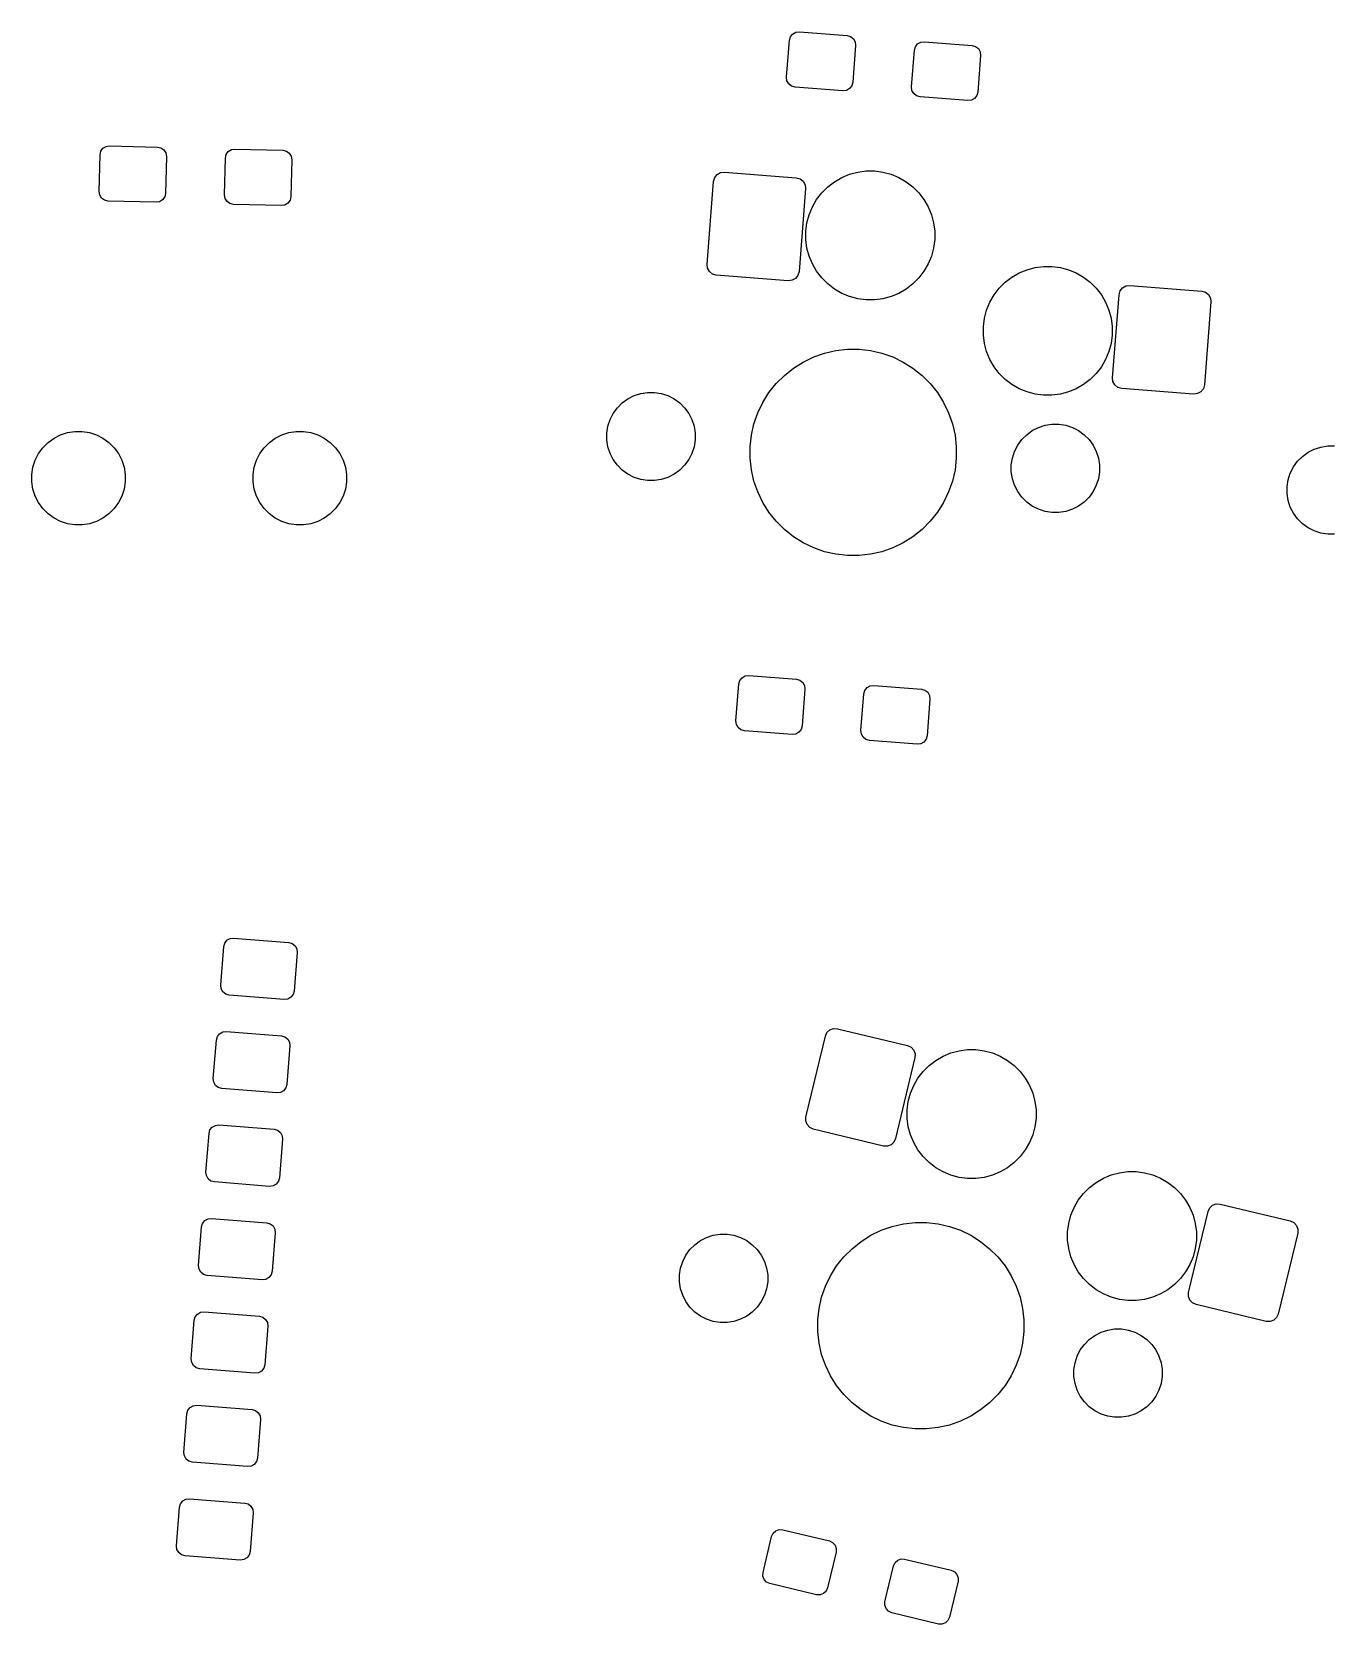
# Model space of a CAD drawing. Extents: x -173 to 103, y -39 to 59.
# Drawn here: x -110.72 to -75.48, y -30.31 to 12.85 of the extents above; entities that cross this region are included whole.
import ezdxf

# ---------------------------------------------------------------- set-up
doc = ezdxf.new("R2010")
doc.units = 0
doc.layers.add('BLACK', color=7, linetype='CONTINUOUS')

msp = doc.modelspace()

# ---------------------------------------------------------------- linework, layer by layer
at = {"layer": 'BLACK', "linetype": 'CONTINUOUS'}
for p, q in [((-90.250358, 11.62466), (-90.171899, 12.621577)), ((-90.171899, 12.621577), (-90.145421, 12.71546)), ((-90.145421, 12.71546), (-90.085032, 12.792064)), ((-90.085032, 12.792064), (-89.999924, 12.839726)), ((-89.999924, 12.839726), (-89.903055, 12.851191)), ((-89.903055, 12.851191), (-88.607062, 12.749195)), ((-88.607062, 12.749195), (-88.513179, 12.722717)), ((-88.513179, 12.722717), (-88.436575, 12.662328)), ((-88.436575, 12.662328), (-88.388913, 12.57722)), ((-88.388913, 12.57722), (-88.377448, 12.48035)), ((-86.755903, 12.4487), (-86.695514, 12.525304)), ((-86.695514, 12.525304), (-86.610406, 12.572966)), ((-86.610406, 12.572966), (-86.513537, 12.584431)), ((-86.513537, 12.584431), (-85.217544, 12.482435)), ((-88.377448, 12.48035), (-88.455907, 11.483433)), ((-86.86084, 11.3579), (-86.782381, 12.354817)), ((-86.782381, 12.354817), (-86.755903, 12.4487)), ((-85.217544, 12.482435), (-85.123661, 12.455957)), ((-85.123661, 12.455957), (-85.047057, 12.395568)), ((-84.98793, 12.21359), (-85.066389, 11.216673)), ((-85.047057, 12.395568), (-84.999395, 12.31046)), ((-84.999395, 12.31046), (-84.98793, 12.21359)), ((-90.238893, 11.52779), (-90.250358, 11.62466)), ((-90.191231, 11.442682), (-90.238893, 11.52779)), ((-90.114627, 11.382293), (-90.191231, 11.442682)), ((-90.020744, 11.355815), (-90.114627, 11.382293)), ((-88.724751, 11.253819), (-90.020744, 11.355815)), ((-88.627882, 11.265284), (-88.724751, 11.253819)), ((-88.542774, 11.312946), (-88.627882, 11.265284)), ((-88.482385, 11.38955), (-88.542774, 11.312946)), ((-88.455907, 11.483433), (-88.482385, 11.38955)), ((-86.849375, 11.26103), (-86.86084, 11.3579)), ((-86.801713, 11.175922), (-86.849375, 11.26103)), ((-86.725109, 11.115533), (-86.801713, 11.175922)), ((-86.631226, 11.089055), (-86.725109, 11.115533)), ((-85.335233, 10.987059), (-86.631226, 11.089055)), ((-85.238364, 10.998524), (-85.335233, 10.987059)), ((-85.153256, 11.046186), (-85.238364, 10.998524)), ((-85.092867, 11.12279), (-85.153256, 11.046186)), ((-85.066389, 11.216673), (-85.092867, 11.12279)), ((-108.890255, 8.520949), (-108.864078, 9.520606)), ((-108.864078, 9.520606), (-108.84255, 9.615746)), ((-108.84255, 9.615746), (-108.786253, 9.695406)), ((-108.786253, 9.695406), (-108.703756, 9.747457)), ((-108.703756, 9.747457), (-108.60762, 9.763976)), ((-108.60762, 9.763976), (-107.308065, 9.729946)), ((-107.308065, 9.729946), (-107.212925, 9.708418)), ((-107.212925, 9.708418), (-107.133265, 9.652121)), ((-107.133265, 9.652121), (-107.081214, 9.569624)), ((-107.081214, 9.569624), (-107.064695, 9.473487)), ((-105.465244, 9.431604), (-105.443716, 9.526744)), ((-105.443716, 9.526744), (-105.387419, 9.606404)), ((-105.387419, 9.606404), (-105.304922, 9.658455)), ((-105.304922, 9.658455), (-105.208786, 9.674974)), ((-105.208786, 9.674974), (-103.909231, 9.640944)), ((-103.909231, 9.640944), (-103.814091, 9.619416)), ((-103.814091, 9.619416), (-103.734431, 9.563119)), ((-103.734431, 9.563119), (-103.68238, 9.480622)), ((-107.064695, 9.473487), (-107.090872, 8.47383)), ((-105.491421, 8.431947), (-105.465244, 9.431604)), ((-103.665861, 9.384485), (-103.692038, 8.384828)), ((-103.68238, 9.480622), (-103.665861, 9.384485)), ((-88.32147, 9.049679), (-88.094517, 9.079558)), ((-88.094517, 9.079558), (-87.865607, 9.079558)), ((-87.865607, 9.079558), (-87.638654, 9.049679)), ((-92.405174, 6.54982), (-92.22813, 8.799385)), ((-92.22813, 8.799385), (-92.19935, 8.901431)), ((-92.19935, 8.901431), (-92.133709, 8.984696)), ((-92.133709, 8.984696), (-92.041201, 9.036503)), ((-92.041201, 9.036503), (-91.935908, 9.048965)), ((-91.935908, 9.048965), (-89.985418, 8.895459)), ((-89.985418, 8.895459), (-89.883371, 8.866679)), ((-89.883371, 8.866679), (-89.800107, 8.801037)), ((-89.800107, 8.801037), (-89.748299, 8.708529)), ((-89.748299, 8.708529), (-89.735838, 8.603236)), ((-89.295782, 8.48716), (-89.133917, 8.649025)), ((-89.133917, 8.649025), (-88.95231, 8.788377)), ((-88.95231, 8.788377), (-88.754067, 8.902832)), ((-88.754067, 8.902832), (-88.542581, 8.990433)), ((-88.542581, 8.990433), (-88.32147, 9.049679)), ((-87.638654, 9.049679), (-87.417543, 8.990433)), ((-87.417543, 8.990433), (-87.206057, 8.902832)), ((-87.206057, 8.902832), (-87.007814, 8.788377)), ((-87.007814, 8.788377), (-86.826207, 8.649025)), ((-86.826207, 8.649025), (-86.664342, 8.48716)), ((-108.873736, 8.424812), (-108.890255, 8.520949)), ((-108.821685, 8.342315), (-108.873736, 8.424812)), ((-108.742025, 8.286018), (-108.821685, 8.342315)), ((-108.646885, 8.26449), (-108.742025, 8.286018)), ((-107.34733, 8.23046), (-108.646885, 8.26449)), ((-107.251194, 8.246979), (-107.34733, 8.23046)), ((-107.168697, 8.29903), (-107.251194, 8.246979)), ((-107.1124, 8.37869), (-107.168697, 8.29903)), ((-107.090872, 8.47383), (-107.1124, 8.37869)), ((-105.474902, 8.33581), (-105.491421, 8.431947)), ((-105.422851, 8.253313), (-105.474902, 8.33581)), ((-105.343191, 8.197016), (-105.422851, 8.253313)), ((-103.769863, 8.210028), (-103.85236, 8.157977)), ((-103.713566, 8.289688), (-103.769863, 8.210028)), ((-103.692038, 8.384828), (-103.713566, 8.289688)), ((-89.735838, 8.603236), (-89.912882, 6.353671)), ((-89.549589, 8.10731), (-89.435134, 8.305553)), ((-89.435134, 8.305553), (-89.295782, 8.48716)), ((-86.664342, 8.48716), (-86.52499, 8.305553)), ((-86.52499, 8.305553), (-86.410535, 8.10731)), ((-105.248051, 8.175488), (-105.343191, 8.197016)), ((-103.948496, 8.141458), (-105.248051, 8.175488)), ((-103.85236, 8.157977), (-103.948496, 8.141458)), ((-89.696436, 7.674713), (-89.63719, 7.895824)), ((-89.63719, 7.895824), (-89.549589, 8.10731)), ((-86.410535, 8.10731), (-86.322934, 7.895824)), ((-86.322934, 7.895824), (-86.263688, 7.674713)), ((-89.726315, 7.44776), (-89.696436, 7.674713)), ((-89.726315, 7.21885), (-89.726315, 7.44776)), ((-86.263688, 7.674713), (-86.233809, 7.44776)), ((-86.233809, 7.44776), (-86.233809, 7.21885)), ((-89.696436, 6.991897), (-89.726315, 7.21885)), ((-89.63719, 6.770786), (-89.696436, 6.991897)), ((-86.263688, 6.991897), (-86.322934, 6.770786)), ((-86.233809, 7.21885), (-86.263688, 6.991897)), ((-92.392713, 6.444527), (-92.405174, 6.54982)), ((-89.549589, 6.5593), (-89.63719, 6.770786)), ((-89.435134, 6.361057), (-89.549589, 6.5593)), ((-86.410535, 6.5593), (-86.52499, 6.361057)), ((-86.322934, 6.770786), (-86.410535, 6.5593)), ((-83.509494, 6.464166), (-83.282541, 6.494045)), ((-83.282541, 6.494045), (-83.053631, 6.494045)), ((-83.053631, 6.494045), (-82.826678, 6.464166)), ((-92.340905, 6.352019), (-92.392713, 6.444527)), ((-92.257641, 6.286377), (-92.340905, 6.352019)), ((-92.155594, 6.257597), (-92.257641, 6.286377)), ((-90.205104, 6.104091), (-92.155594, 6.257597)), ((-90.099811, 6.116553), (-90.205104, 6.104091)), ((-90.007303, 6.16836), (-90.099811, 6.116553)), ((-89.941662, 6.251625), (-90.007303, 6.16836)), ((-89.912882, 6.353671), (-89.941662, 6.251625)), ((-89.295782, 6.17945), (-89.435134, 6.361057)), ((-89.133917, 6.017585), (-89.295782, 6.17945)), ((-86.664342, 6.17945), (-86.826207, 6.017585)), ((-86.52499, 6.361057), (-86.664342, 6.17945)), ((-84.483806, 5.901647), (-84.321941, 6.063512)), ((-84.321941, 6.063512), (-84.140334, 6.202864)), ((-84.140334, 6.202864), (-83.942091, 6.317319)), ((-83.942091, 6.317319), (-83.730605, 6.40492)), ((-83.730605, 6.40492), (-83.509494, 6.464166)), ((-82.826678, 6.464166), (-82.605567, 6.40492)), ((-82.605567, 6.40492), (-82.394081, 6.317319)), ((-82.394081, 6.317319), (-82.195838, 6.202864)), ((-82.195838, 6.202864), (-82.014231, 6.063512)), ((-82.014231, 6.063512), (-81.852366, 5.901647)), ((-88.95231, 5.878233), (-89.133917, 6.017585)), ((-88.754067, 5.763778), (-88.95231, 5.878233)), ((-88.542581, 5.676177), (-88.754067, 5.763778)), ((-88.32147, 5.616931), (-88.542581, 5.676177)), ((-88.094517, 5.587052), (-88.32147, 5.616931)), ((-87.638654, 5.616931), (-87.865607, 5.587052)), ((-87.417543, 5.676177), (-87.638654, 5.616931)), ((-87.206057, 5.763778), (-87.417543, 5.676177)), ((-87.007814, 5.878233), (-87.206057, 5.763778)), ((-86.826207, 6.017585), (-87.007814, 5.878233)), ((-84.737613, 5.521797), (-84.623158, 5.72004)), ((-84.623158, 5.72004), (-84.483806, 5.901647)), ((-81.852366, 5.901647), (-81.713014, 5.72004)), ((-81.713014, 5.72004), (-81.598559, 5.521797)), ((-81.41231, 3.47786), (-81.235266, 5.727425)), ((-81.235266, 5.727425), (-81.206486, 5.829471)), ((-81.206486, 5.829471), (-81.140845, 5.912736)), ((-81.140845, 5.912736), (-81.048337, 5.964543)), ((-81.048337, 5.964543), (-80.943044, 5.977005)), ((-80.943044, 5.977005), (-78.992554, 5.823499)), ((-78.992554, 5.823499), (-78.890507, 5.794719)), ((-78.890507, 5.794719), (-78.807243, 5.729077)), ((-78.807243, 5.729077), (-78.755435, 5.636569)), ((-78.755435, 5.636569), (-78.742974, 5.531276)), ((-87.865607, 5.587052), (-88.094517, 5.587052)), ((-84.88446, 5.0892), (-84.825214, 5.310311)), ((-84.825214, 5.310311), (-84.737613, 5.521797)), ((-81.598559, 5.521797), (-81.510958, 5.310311)), ((-81.510958, 5.310311), (-81.451712, 5.0892)), ((-78.742974, 5.531276), (-78.920018, 3.281711)), ((-84.914339, 4.862247), (-84.88446, 5.0892)), ((-84.914339, 4.633337), (-84.914339, 4.862247)), ((-81.451712, 5.0892), (-81.421833, 4.862247)), ((-81.421833, 4.862247), (-81.421833, 4.633337)), ((-84.88446, 4.406384), (-84.914339, 4.633337)), ((-84.825214, 4.185273), (-84.88446, 4.406384)), ((-81.451712, 4.406384), (-81.510958, 4.185273)), ((-81.421833, 4.633337), (-81.451712, 4.406384)), ((-90.063251, 3.735063), (-89.797384, 3.902119)), ((-89.797384, 3.902119), (-89.514485, 4.038356)), ((-89.514485, 4.038356), (-89.21811, 4.142062)), ((-89.21811, 4.142062), (-88.911988, 4.211932)), ((-88.911988, 4.211932), (-88.599968, 4.247088)), ((-88.599968, 4.247088), (-88.285974, 4.247088)), ((-88.285974, 4.247088), (-87.973954, 4.211932)), ((-87.973954, 4.211932), (-87.667832, 4.142062)), ((-87.667832, 4.142062), (-87.371457, 4.038356)), ((-87.371457, 4.038356), (-87.088558, 3.902119)), ((-87.088558, 3.902119), (-86.822691, 3.735063)), ((-84.737613, 3.973787), (-84.825214, 4.185273)), ((-84.623158, 3.775544), (-84.737613, 3.973787)), ((-81.598559, 3.973787), (-81.713014, 3.775544)), ((-81.510958, 4.185273), (-81.598559, 3.973787)), ((-90.530769, 3.317263), (-90.308741, 3.539291)), ((-90.308741, 3.539291), (-90.063251, 3.735063)), ((-86.822691, 3.735063), (-86.577201, 3.539291)), ((-86.577201, 3.539291), (-86.355173, 3.317263)), ((-84.483806, 3.593937), (-84.623158, 3.775544)), ((-84.321941, 3.432072), (-84.483806, 3.593937)), ((-81.852366, 3.593937), (-82.014231, 3.432072)), ((-81.713014, 3.775544), (-81.852366, 3.593937)), ((-81.399849, 3.372567), (-81.41231, 3.47786)), ((-94.385236, 2.991673), (-94.20615, 3.049862)), ((-94.20615, 3.049862), (-94.020167, 3.079319)), ((-94.020167, 3.079319), (-93.831865, 3.079319)), ((-93.831865, 3.079319), (-93.645882, 3.049862)), ((-93.645882, 3.049862), (-93.466796, 2.991673)), ((-90.893597, 2.805906), (-90.726541, 3.071773)), ((-90.726541, 3.071773), (-90.530769, 3.317263)), ((-86.355173, 3.317263), (-86.159401, 3.071773)), ((-86.159401, 3.071773), (-85.992345, 2.805906)), ((-84.140334, 3.29272), (-84.321941, 3.432072)), ((-83.942091, 3.178265), (-84.140334, 3.29272)), ((-83.730605, 3.090664), (-83.942091, 3.178265)), ((-83.509494, 3.031418), (-83.730605, 3.090664)), ((-83.282541, 3.001539), (-83.509494, 3.031418)), ((-82.826678, 3.031418), (-83.053631, 3.001539)), ((-82.605567, 3.090664), (-82.826678, 3.031418)), ((-82.394081, 3.178265), (-82.605567, 3.090664)), ((-82.195838, 3.29272), (-82.394081, 3.178265)), ((-82.014231, 3.432072), (-82.195838, 3.29272)), ((-81.348041, 3.280059), (-81.399849, 3.372567)), ((-81.264777, 3.214417), (-81.348041, 3.280059)), ((-81.16273, 3.185637), (-81.264777, 3.214417)), ((-79.21224, 3.032131), (-81.16273, 3.185637)), ((-79.106947, 3.044593), (-79.21224, 3.032131)), ((-79.014439, 3.0964), (-79.106947, 3.044593)), ((-78.948798, 3.179665), (-79.014439, 3.0964)), ((-78.920018, 3.281711), (-78.948798, 3.179665)), ((-94.949184, 2.510016), (-94.838503, 2.662356)), ((-94.838503, 2.662356), (-94.705354, 2.795505)), ((-94.705354, 2.795505), (-94.553014, 2.906186)), ((-94.553014, 2.906186), (-94.385236, 2.991673)), ((-93.466796, 2.991673), (-93.299018, 2.906186)), ((-93.299018, 2.906186), (-93.146678, 2.795505)), ((-93.146678, 2.795505), (-93.013529, 2.662356)), ((-93.013529, 2.662356), (-92.902848, 2.510016)), ((-91.029834, 2.523007), (-90.893597, 2.805906)), ((-85.992345, 2.805906), (-85.856108, 2.523007)), ((-83.053631, 3.001539), (-83.282541, 3.001539)), ((-95.122317, 1.977169), (-95.09286, 2.163152)), ((-95.09286, 2.163152), (-95.034671, 2.342238)), ((-95.034671, 2.342238), (-94.949184, 2.510016)), ((-92.902848, 2.510016), (-92.817361, 2.342238)), ((-92.817361, 2.342238), (-92.759172, 2.163152)), ((-92.759172, 2.163152), (-92.729715, 1.977169)), ((-91.20341, 1.92051), (-91.13354, 2.226632)), ((-91.13354, 2.226632), (-91.029834, 2.523007)), ((-85.856108, 2.523007), (-85.752402, 2.226632)), ((-85.752402, 2.226632), (-85.682532, 1.92051)), ((-83.419146, 2.128623), (-83.24006, 2.186812)), ((-83.24006, 2.186812), (-83.054077, 2.216269)), ((-83.054077, 2.216269), (-82.865775, 2.216269)), ((-82.865775, 2.216269), (-82.679792, 2.186812)), ((-82.679792, 2.186812), (-82.500706, 2.128623)), ((-110.273771, 1.720598), (-110.112545, 1.837735)), ((-110.112545, 1.837735), (-109.93498, 1.928209)), ((-109.93498, 1.928209), (-109.745448, 1.989792)), ((-109.745448, 1.989792), (-109.548615, 2.020967)), ((-109.548615, 2.020967), (-109.349329, 2.020967)), ((-109.349329, 2.020967), (-109.152496, 1.989792)), ((-109.152496, 1.989792), (-108.962964, 1.928209)), ((-108.962964, 1.928209), (-108.785399, 1.837735)), ((-108.785399, 1.837735), (-108.624173, 1.720598)), ((-104.273771, 1.720598), (-104.112545, 1.837735)), ((-104.112545, 1.837735), (-103.93498, 1.928209)), ((-103.93498, 1.928209), (-103.745448, 1.989792)), ((-103.745448, 1.989792), (-103.548615, 2.020967)), ((-103.548615, 2.020967), (-103.349329, 2.020967)), ((-103.349329, 2.020967), (-103.152496, 1.989792)), ((-103.152496, 1.989792), (-102.962964, 1.928209)), ((-102.962964, 1.928209), (-102.785399, 1.837735)), ((-102.785399, 1.837735), (-102.624173, 1.720598)), ((-95.122317, 1.788867), (-95.122317, 1.977169)), ((-95.09286, 1.602884), (-95.122317, 1.788867)), ((-92.729715, 1.788867), (-92.759172, 1.602884)), ((-92.729715, 1.977169), (-92.729715, 1.788867)), ((-91.238566, 1.60849), (-91.20341, 1.92051)), ((-85.682532, 1.92051), (-85.647376, 1.60849)), ((-83.983094, 1.646966), (-83.872413, 1.799306)), ((-83.872413, 1.799306), (-83.739264, 1.932455)), ((-83.739264, 1.932455), (-83.586924, 2.043136)), ((-83.586924, 2.043136), (-83.419146, 2.128623)), ((-82.500706, 2.128623), (-82.332928, 2.043136)), ((-82.332928, 2.043136), (-82.180588, 1.932455)), ((-82.180588, 1.932455), (-82.047439, 1.799306)), ((-82.047439, 1.799306), (-81.936758, 1.646966)), ((-110.622299, 1.24089), (-110.531825, 1.418455)), ((-110.531825, 1.418455), (-110.414688, 1.579681)), ((-110.414688, 1.579681), (-110.273771, 1.720598)), ((-108.624173, 1.720598), (-108.483256, 1.579681)), ((-108.483256, 1.579681), (-108.366119, 1.418455)), ((-108.366119, 1.418455), (-108.275645, 1.24089)), ((-104.622299, 1.24089), (-104.531825, 1.418455)), ((-104.531825, 1.418455), (-104.414688, 1.579681)), ((-104.414688, 1.579681), (-104.273771, 1.720598)), ((-102.624173, 1.720598), (-102.483256, 1.579681)), ((-102.483256, 1.579681), (-102.366119, 1.418455)), ((-102.366119, 1.418455), (-102.275645, 1.24089)), ((-95.034671, 1.423798), (-95.09286, 1.602884)), ((-94.949184, 1.25602), (-95.034671, 1.423798)), ((-92.817361, 1.423798), (-92.902848, 1.25602)), ((-92.759172, 1.602884), (-92.817361, 1.423798)), ((-91.238566, 1.294496), (-91.238566, 1.60849)), ((-85.647376, 1.60849), (-85.647376, 1.294496)), ((-84.156227, 1.114119), (-84.12677, 1.300102)), ((-84.12677, 1.300102), (-84.068581, 1.479188)), ((-84.068581, 1.479188), (-83.983094, 1.646966)), ((-81.936758, 1.646966), (-81.851271, 1.479188)), ((-81.851271, 1.479188), (-81.793082, 1.300102)), ((-81.793082, 1.300102), (-81.763625, 1.114119)), ((-76.395532, 1.210863), (-76.262383, 1.344012)), ((-76.262383, 1.344012), (-76.110043, 1.454693)), ((-76.110043, 1.454693), (-75.942265, 1.54018)), ((-75.942265, 1.54018), (-75.763179, 1.598369)), ((-75.763179, 1.598369), (-75.577196, 1.627826)), ((-75.577196, 1.627826), (-75.388894, 1.627826)), ((-110.715057, 0.854525), (-110.683882, 1.051358)), ((-110.683882, 1.051358), (-110.622299, 1.24089)), ((-108.275645, 1.24089), (-108.214062, 1.051358)), ((-108.214062, 1.051358), (-108.182887, 0.854525)), ((-104.715057, 0.854525), (-104.683882, 1.051358)), ((-104.683882, 1.051358), (-104.622299, 1.24089)), ((-102.275645, 1.24089), (-102.214062, 1.051358)), ((-102.214062, 1.051358), (-102.182887, 0.854525)), ((-94.838503, 1.10368), (-94.949184, 1.25602)), ((-94.705354, 0.970531), (-94.838503, 1.10368)), ((-94.553014, 0.85985), (-94.705354, 0.970531)), ((-93.146678, 0.970531), (-93.299018, 0.85985)), ((-93.013529, 1.10368), (-93.146678, 0.970531)), ((-92.902848, 1.25602), (-93.013529, 1.10368)), ((-91.20341, 0.982476), (-91.238566, 1.294496)), ((-91.13354, 0.676354), (-91.20341, 0.982476)), ((-85.682532, 0.982476), (-85.752402, 0.676354)), ((-85.647376, 1.294496), (-85.682532, 0.982476)), ((-84.156227, 0.925817), (-84.156227, 1.114119)), ((-84.12677, 0.739834), (-84.156227, 0.925817)), ((-81.763625, 0.925817), (-81.793082, 0.739834)), ((-81.763625, 1.114119), (-81.763625, 0.925817)), ((-76.649889, 0.711659), (-76.5917, 0.890745)), ((-76.5917, 0.890745), (-76.506213, 1.058523)), ((-76.506213, 1.058523), (-76.395532, 1.210863)), ((-110.715057, 0.655239), (-110.715057, 0.854525)), ((-110.683882, 0.458406), (-110.715057, 0.655239)), ((-110.622299, 0.268874), (-110.683882, 0.458406)), ((-108.214062, 0.458406), (-108.275645, 0.268874)), ((-108.182887, 0.655239), (-108.214062, 0.458406)), ((-108.182887, 0.854525), (-108.182887, 0.655239)), ((-104.715057, 0.655239), (-104.715057, 0.854525)), ((-104.683882, 0.458406), (-104.715057, 0.655239)), ((-104.622299, 0.268874), (-104.683882, 0.458406)), ((-102.214062, 0.458406), (-102.275645, 0.268874)), ((-102.182887, 0.655239), (-102.214062, 0.458406)), ((-102.182887, 0.854525), (-102.182887, 0.655239)), ((-94.385236, 0.774363), (-94.553014, 0.85985)), ((-94.20615, 0.716174), (-94.385236, 0.774363)), ((-94.020167, 0.686717), (-94.20615, 0.716174)), ((-93.831865, 0.686717), (-94.020167, 0.686717)), ((-93.645882, 0.716174), (-93.831865, 0.686717)), ((-93.466796, 0.774363), (-93.645882, 0.716174)), ((-93.299018, 0.85985), (-93.466796, 0.774363)), ((-91.029834, 0.379979), (-91.13354, 0.676354)), ((-85.752402, 0.676354), (-85.856108, 0.379979)), ((-84.068581, 0.560748), (-84.12677, 0.739834)), ((-83.983094, 0.39297), (-84.068581, 0.560748)), ((-81.851271, 0.560748), (-81.936758, 0.39297)), ((-81.793082, 0.739834), (-81.851271, 0.560748)), ((-76.679346, 0.525676), (-76.649889, 0.711659)), ((-76.679346, 0.337374), (-76.679346, 0.525676)), ((-110.531825, 0.091309), (-110.622299, 0.268874)), ((-110.414688, -0.069917), (-110.531825, 0.091309)), ((-108.366119, 0.091309), (-108.483256, -0.069917)), ((-108.275645, 0.268874), (-108.366119, 0.091309)), ((-104.531825, 0.091309), (-104.622299, 0.268874)), ((-104.414688, -0.069917), (-104.531825, 0.091309)), ((-102.366119, 0.091309), (-102.483256, -0.069917)), ((-102.275645, 0.268874), (-102.366119, 0.091309)), ((-90.893597, 0.09708), (-91.029834, 0.379979)), ((-90.726541, -0.168787), (-90.893597, 0.09708)), ((-85.992345, 0.09708), (-86.159401, -0.168787)), ((-85.856108, 0.379979), (-85.992345, 0.09708)), ((-83.872413, 0.24063), (-83.983094, 0.39297)), ((-83.739264, 0.107481), (-83.872413, 0.24063)), ((-83.586924, -0.0032), (-83.739264, 0.107481)), ((-82.180588, 0.107481), (-82.332928, -0.0032)), ((-82.047439, 0.24063), (-82.180588, 0.107481)), ((-81.936758, 0.39297), (-82.047439, 0.24063)), ((-76.649889, 0.151391), (-76.679346, 0.337374)), ((-76.5917, -0.027695), (-76.649889, 0.151391)), ((-110.273771, -0.210834), (-110.414688, -0.069917)), ((-110.112545, -0.327971), (-110.273771, -0.210834)), ((-109.93498, -0.418445), (-110.112545, -0.327971)), ((-109.745448, -0.480028), (-109.93498, -0.418445)), ((-108.962964, -0.418445), (-109.152496, -0.480028)), ((-108.785399, -0.327971), (-108.962964, -0.418445)), ((-108.624173, -0.210834), (-108.785399, -0.327971)), ((-108.483256, -0.069917), (-108.624173, -0.210834)), ((-104.273771, -0.210834), (-104.414688, -0.069917)), ((-104.112545, -0.327971), (-104.273771, -0.210834)), ((-103.93498, -0.418445), (-104.112545, -0.327971)), ((-103.745448, -0.480028), (-103.93498, -0.418445)), ((-102.962964, -0.418445), (-103.152496, -0.480028)), ((-102.785399, -0.327971), (-102.962964, -0.418445)), ((-102.624173, -0.210834), (-102.785399, -0.327971)), ((-102.483256, -0.069917), (-102.624173, -0.210834)), ((-90.530769, -0.414277), (-90.726541, -0.168787)), ((-90.308741, -0.636305), (-90.530769, -0.414277)), ((-86.355173, -0.414277), (-86.577201, -0.636305)), ((-86.159401, -0.168787), (-86.355173, -0.414277)), ((-83.419146, -0.088687), (-83.586924, -0.0032)), ((-83.24006, -0.146876), (-83.419146, -0.088687)), ((-83.054077, -0.176333), (-83.24006, -0.146876)), ((-82.865775, -0.176333), (-83.054077, -0.176333)), ((-82.679792, -0.146876), (-82.865775, -0.176333)), ((-82.500706, -0.088687), (-82.679792, -0.146876)), ((-82.332928, -0.0032), (-82.500706, -0.088687)), ((-76.506213, -0.195473), (-76.5917, -0.027695)), ((-76.395532, -0.347813), (-76.506213, -0.195473)), ((-76.262383, -0.480962), (-76.395532, -0.347813)), ((-109.548615, -0.511203), (-109.745448, -0.480028)), ((-109.349329, -0.511203), (-109.548615, -0.511203)), ((-109.152496, -0.480028), (-109.349329, -0.511203)), ((-103.548615, -0.511203), (-103.745448, -0.480028)), ((-103.349329, -0.511203), (-103.548615, -0.511203)), ((-103.152496, -0.480028), (-103.349329, -0.511203)), ((-90.063251, -0.832077), (-90.308741, -0.636305)), ((-89.797384, -0.999133), (-90.063251, -0.832077)), ((-86.822691, -0.832077), (-87.088558, -0.999133)), ((-86.577201, -0.636305), (-86.822691, -0.832077)), ((-76.110043, -0.591643), (-76.262383, -0.480962)), ((-75.942265, -0.67713), (-76.110043, -0.591643)), ((-75.763179, -0.735319), (-75.942265, -0.67713)), ((-75.577196, -0.764776), (-75.763179, -0.735319)), ((-75.388894, -0.764776), (-75.577196, -0.764776)), ((-89.514485, -1.13537), (-89.797384, -0.999133)), ((-89.21811, -1.239076), (-89.514485, -1.13537)), ((-88.911988, -1.308946), (-89.21811, -1.239076)), ((-87.667832, -1.239076), (-87.973954, -1.308946)), ((-87.371457, -1.13537), (-87.667832, -1.239076)), ((-87.088558, -0.999133), (-87.371457, -1.13537)), ((-88.599968, -1.344102), (-88.911988, -1.308946)), ((-88.285974, -1.344102), (-88.599968, -1.344102)), ((-87.973954, -1.308946), (-88.285974, -1.344102)), ((-91.544939, -4.824476), (-91.518461, -4.730593)), ((-91.518461, -4.730593), (-91.458072, -4.653989)), ((-91.458072, -4.653989), (-91.372964, -4.606327)), ((-91.372964, -4.606327), (-91.276095, -4.594862)), ((-91.276095, -4.594862), (-89.980102, -4.696858)), ((-89.980102, -4.696858), (-89.886219, -4.723336)), ((-89.886219, -4.723336), (-89.809615, -4.783725)), ((-91.623398, -5.821393), (-91.544939, -4.824476)), ((-89.750488, -4.965703), (-89.828947, -5.96262)), ((-89.809615, -4.783725), (-89.761953, -4.868833)), ((-89.761953, -4.868833), (-89.750488, -4.965703)), ((-88.23388, -6.088153), (-88.155421, -5.091236)), ((-88.155421, -5.091236), (-88.128943, -4.997353)), ((-88.128943, -4.997353), (-88.068554, -4.920749)), ((-88.068554, -4.920749), (-87.983446, -4.873087)), ((-87.983446, -4.873087), (-87.886577, -4.861622)), ((-87.886577, -4.861622), (-86.590584, -4.963618)), ((-86.590584, -4.963618), (-86.496701, -4.990096)), ((-86.496701, -4.990096), (-86.420097, -5.050485)), ((-86.420097, -5.050485), (-86.372435, -5.135593)), ((-86.372435, -5.135593), (-86.36097, -5.232463)), ((-86.36097, -5.232463), (-86.439429, -6.22938)), ((-91.611933, -5.918263), (-91.623398, -5.821393)), ((-91.564271, -6.003371), (-91.611933, -5.918263)), ((-91.487667, -6.06376), (-91.564271, -6.003371)), ((-89.828947, -5.96262), (-89.855425, -6.056503)), ((-91.393784, -6.090238), (-91.487667, -6.06376)), ((-90.097791, -6.192234), (-91.393784, -6.090238)), ((-90.000922, -6.180769), (-90.097791, -6.192234)), ((-89.915814, -6.133107), (-90.000922, -6.180769)), ((-89.855425, -6.056503), (-89.915814, -6.133107)), ((-88.222415, -6.185023), (-88.23388, -6.088153)), ((-88.174753, -6.270131), (-88.222415, -6.185023)), ((-88.098149, -6.33052), (-88.174753, -6.270131)), ((-88.004266, -6.356998), (-88.098149, -6.33052)), ((-86.708273, -6.458994), (-88.004266, -6.356998)), ((-86.611404, -6.447529), (-86.708273, -6.458994)), ((-86.526296, -6.399867), (-86.611404, -6.447529)), ((-86.465907, -6.323263), (-86.526296, -6.399867)), ((-86.439429, -6.22938), (-86.465907, -6.323263)), ((-105.59466, -12.989526), (-105.512278, -11.942762)), ((-105.512278, -11.942762), (-105.485801, -11.848879)), ((-105.485801, -11.848879), (-105.425411, -11.772275)), ((-105.425411, -11.772275), (-105.340303, -11.724613)), ((-105.340303, -11.724613), (-105.243434, -11.713148)), ((-105.243434, -11.713148), (-103.748058, -11.830836)), ((-103.748058, -11.830836), (-103.654175, -11.857314)), ((-103.654175, -11.857314), (-103.577571, -11.917703)), ((-103.577571, -11.917703), (-103.529909, -12.002811)), ((-103.529909, -12.002811), (-103.518444, -12.09968)), ((-103.518444, -12.09968), (-103.600826, -13.146444)), ((-105.583195, -13.086395), (-105.59466, -12.989526)), ((-105.535533, -13.171503), (-105.583195, -13.086395)), ((-105.458929, -13.231892), (-105.535533, -13.171503)), ((-105.365046, -13.25837), (-105.458929, -13.231892)), ((-103.86967, -13.376058), (-105.365046, -13.25837)), ((-103.772801, -13.364593), (-103.86967, -13.376058)), ((-103.687693, -13.316931), (-103.772801, -13.364593)), ((-103.627303, -13.240327), (-103.687693, -13.316931)), ((-103.600826, -13.146444), (-103.627303, -13.240327)), ((-89.154498, -14.272942), (-89.076639, -14.200971)), ((-89.076639, -14.200971), (-88.977166, -14.164273)), ((-88.977166, -14.164273), (-88.871219, -14.168437)), ((-88.871219, -14.168437), (-86.968757, -14.625177)), ((-105.793946, -15.521696), (-105.711564, -14.474932)), ((-105.711564, -14.474932), (-105.685087, -14.381049)), ((-105.685087, -14.381049), (-105.624697, -14.304445)), ((-105.624697, -14.304445), (-105.539589, -14.256783)), ((-105.539589, -14.256783), (-105.44272, -14.245318)), ((-105.44272, -14.245318), (-103.947344, -14.363006)), ((-103.947344, -14.363006), (-103.853461, -14.389484)), ((-103.853461, -14.389484), (-103.776857, -14.449873)), ((-103.71773, -14.63185), (-103.800112, -15.678614)), ((-103.776857, -14.449873), (-103.729195, -14.534981)), ((-103.729195, -14.534981), (-103.71773, -14.63185)), ((-89.72566, -16.563404), (-89.198887, -14.36923)), ((-89.198887, -14.36923), (-89.154498, -14.272942)), ((-86.968757, -14.625177), (-86.872469, -14.669566)), ((-86.872469, -14.669566), (-86.800498, -14.747425)), ((-86.767964, -14.952844), (-87.294737, -17.147018)), ((-86.800498, -14.747425), (-86.7638, -14.846898)), ((-86.7638, -14.846898), (-86.767964, -14.952844)), ((-86.38632, -15.166084), (-86.204713, -15.026732)), ((-86.204713, -15.026732), (-86.00647, -14.912277)), ((-86.00647, -14.912277), (-85.794984, -14.824676)), ((-85.794984, -14.824676), (-85.573873, -14.76543)), ((-85.573873, -14.76543), (-85.34692, -14.735551)), ((-85.34692, -14.735551), (-85.11801, -14.735551)), ((-85.11801, -14.735551), (-84.891057, -14.76543)), ((-84.891057, -14.76543), (-84.669946, -14.824676)), ((-84.669946, -14.824676), (-84.45846, -14.912277)), ((-84.45846, -14.912277), (-84.260217, -15.026732)), ((-84.260217, -15.026732), (-84.07861, -15.166084)), ((-105.782481, -15.618565), (-105.793946, -15.521696)), ((-86.801992, -15.707799), (-86.687537, -15.509556)), ((-86.687537, -15.509556), (-86.548185, -15.327949)), ((-86.548185, -15.327949), (-86.38632, -15.166084)), ((-84.07861, -15.166084), (-83.916745, -15.327949)), ((-83.916745, -15.327949), (-83.777393, -15.509556)), ((-83.777393, -15.509556), (-83.662938, -15.707799)), ((-105.734819, -15.703673), (-105.782481, -15.618565)), ((-105.658215, -15.764062), (-105.734819, -15.703673)), ((-105.564332, -15.79054), (-105.658215, -15.764062)), ((-104.068956, -15.908228), (-105.564332, -15.79054)), ((-103.972087, -15.896763), (-104.068956, -15.908228)), ((-103.886979, -15.849101), (-103.972087, -15.896763)), ((-103.826589, -15.772497), (-103.886979, -15.849101)), ((-103.800112, -15.678614), (-103.826589, -15.772497)), ((-86.948839, -16.140396), (-86.889593, -15.919285)), ((-86.889593, -15.919285), (-86.801992, -15.707799)), ((-83.662938, -15.707799), (-83.575337, -15.919285)), ((-83.575337, -15.919285), (-83.516091, -16.140396)), ((-86.978718, -16.367349), (-86.948839, -16.140396)), ((-86.978718, -16.596259), (-86.978718, -16.367349)), ((-83.516091, -16.140396), (-83.486212, -16.367349)), ((-83.486212, -16.367349), (-83.486212, -16.596259)), ((-105.823983, -16.836615), (-105.738875, -16.788953)), ((-105.738875, -16.788953), (-105.642006, -16.777488)), ((-105.642006, -16.777488), (-104.14663, -16.895176)), ((-89.729824, -16.66935), (-89.72566, -16.563404)), ((-89.693126, -16.768823), (-89.729824, -16.66935)), ((-89.621155, -16.846682), (-89.693126, -16.768823)), ((-86.948839, -16.823212), (-86.978718, -16.596259)), ((-86.889593, -17.044323), (-86.948839, -16.823212)), ((-83.516091, -16.823212), (-83.575337, -17.044323)), ((-83.486212, -16.596259), (-83.516091, -16.823212)), ((-105.993232, -18.053866), (-105.91085, -17.007102)), ((-105.91085, -17.007102), (-105.884373, -16.913219)), ((-105.884373, -16.913219), (-105.823983, -16.836615)), ((-104.14663, -16.895176), (-104.052747, -16.921654)), ((-104.052747, -16.921654), (-103.976143, -16.982043)), ((-103.917016, -17.16402), (-103.999398, -18.210784)), ((-103.976143, -16.982043), (-103.928481, -17.067151)), ((-103.928481, -17.067151), (-103.917016, -17.16402)), ((-89.524867, -16.891071), (-89.621155, -16.846682)), ((-87.622405, -17.347811), (-89.524867, -16.891071)), ((-87.339126, -17.243306), (-87.416985, -17.315277)), ((-87.294737, -17.147018), (-87.339126, -17.243306)), ((-86.801992, -17.255809), (-86.889593, -17.044323)), ((-86.687537, -17.454052), (-86.801992, -17.255809)), ((-83.662938, -17.255809), (-83.777393, -17.454052)), ((-83.575337, -17.044323), (-83.662938, -17.255809)), ((-87.516458, -17.351975), (-87.622405, -17.347811)), ((-87.416985, -17.315277), (-87.516458, -17.351975)), ((-86.548185, -17.635659), (-86.687537, -17.454052)), ((-86.38632, -17.797524), (-86.548185, -17.635659)), ((-83.916745, -17.635659), (-84.07861, -17.797524)), ((-83.777393, -17.454052), (-83.916745, -17.635659)), ((-105.981767, -18.150735), (-105.993232, -18.053866)), ((-86.204713, -17.936876), (-86.38632, -17.797524)), ((-86.00647, -18.051331), (-86.204713, -17.936876)), ((-85.794984, -18.138932), (-86.00647, -18.051331)), ((-84.45846, -18.051331), (-84.669946, -18.138932)), ((-84.260217, -17.936876), (-84.45846, -18.051331)), ((-84.07861, -17.797524), (-84.260217, -17.936876)), ((-81.446715, -18.131117), (-81.225604, -18.071871)), ((-81.225604, -18.071871), (-80.998651, -18.041992)), ((-80.998651, -18.041992), (-80.769741, -18.041992)), ((-80.769741, -18.041992), (-80.542788, -18.071871)), ((-80.542788, -18.071871), (-80.321677, -18.131117)), ((-105.934105, -18.235843), (-105.981767, -18.150735)), ((-105.857501, -18.296232), (-105.934105, -18.235843)), ((-105.763618, -18.32271), (-105.857501, -18.296232)), ((-104.268242, -18.440398), (-105.763618, -18.32271)), ((-104.171373, -18.428933), (-104.268242, -18.440398)), ((-104.086265, -18.381271), (-104.171373, -18.428933)), ((-104.025875, -18.304667), (-104.086265, -18.381271)), ((-103.999398, -18.210784), (-104.025875, -18.304667)), ((-85.573873, -18.198178), (-85.794984, -18.138932)), ((-85.34692, -18.228057), (-85.573873, -18.198178)), ((-85.11801, -18.228057), (-85.34692, -18.228057)), ((-84.891057, -18.198178), (-85.11801, -18.228057)), ((-84.669946, -18.138932), (-84.891057, -18.198178)), ((-82.199916, -18.63439), (-82.038051, -18.472525)), ((-82.038051, -18.472525), (-81.856444, -18.333173)), ((-81.856444, -18.333173), (-81.658201, -18.218718)), ((-81.658201, -18.218718), (-81.446715, -18.131117)), ((-80.321677, -18.131117), (-80.110191, -18.218718)), ((-80.110191, -18.218718), (-79.911948, -18.333173)), ((-79.911948, -18.333173), (-79.730341, -18.472525)), ((-79.730341, -18.472525), (-79.568476, -18.63439)), ((-82.453723, -19.01424), (-82.339268, -18.815997)), ((-82.339268, -18.815997), (-82.199916, -18.63439)), ((-79.568476, -18.63439), (-79.429124, -18.815997)), ((-79.429124, -18.815997), (-79.314669, -19.01424)), ((-78.777535, -19.026744), (-78.699676, -18.954773)), ((-78.699676, -18.954773), (-78.600203, -18.918075)), ((-78.600203, -18.918075), (-78.494256, -18.922239)), ((-78.494256, -18.922239), (-76.591794, -19.378979)), ((-106.083659, -19.445389), (-106.023269, -19.368785)), ((-106.023269, -19.368785), (-105.938161, -19.321123)), ((-105.938161, -19.321123), (-105.841292, -19.309658)), ((-105.841292, -19.309658), (-104.345916, -19.427346)), ((-82.60057, -19.446837), (-82.541324, -19.225726)), ((-82.541324, -19.225726), (-82.453723, -19.01424)), ((-79.348697, -21.317206), (-78.821924, -19.123032)), ((-79.314669, -19.01424), (-79.227068, -19.225726)), ((-79.227068, -19.225726), (-79.167822, -19.446837)), ((-78.821924, -19.123032), (-78.777535, -19.026744)), ((-76.591794, -19.378979), (-76.495506, -19.423368)), ((-106.192518, -20.586036), (-106.110136, -19.539272)), ((-106.110136, -19.539272), (-106.083659, -19.445389)), ((-104.345916, -19.427346), (-104.252033, -19.453824)), ((-104.252033, -19.453824), (-104.175429, -19.514213)), ((-104.116302, -19.69619), (-104.198684, -20.742954)), ((-104.175429, -19.514213), (-104.127767, -19.599321)), ((-104.127767, -19.599321), (-104.116302, -19.69619)), ((-92.584826, -19.911669), (-92.417048, -19.826182)), ((-92.417048, -19.826182), (-92.237962, -19.767993)), ((-92.237962, -19.767993), (-92.051979, -19.738536)), ((-92.051979, -19.738536), (-91.863677, -19.738536)), ((-91.863677, -19.738536), (-91.677694, -19.767993)), ((-91.677694, -19.767993), (-91.498608, -19.826182)), ((-91.498608, -19.826182), (-91.33083, -19.911669)), ((-88.230073, -19.935217), (-87.964206, -19.768161)), ((-87.964206, -19.768161), (-87.681307, -19.631924)), ((-87.681307, -19.631924), (-87.384932, -19.528218)), ((-87.384932, -19.528218), (-87.07881, -19.458348)), ((-87.07881, -19.458348), (-86.76679, -19.423192)), ((-86.76679, -19.423192), (-86.452796, -19.423192)), ((-86.452796, -19.423192), (-86.140776, -19.458348)), ((-86.140776, -19.458348), (-85.834654, -19.528218)), ((-85.834654, -19.528218), (-85.538279, -19.631924)), ((-85.538279, -19.631924), (-85.25538, -19.768161)), ((-85.25538, -19.768161), (-84.989513, -19.935217)), ((-82.630449, -19.67379), (-82.60057, -19.446837)), ((-82.630449, -19.9027), (-82.630449, -19.67379)), ((-79.167822, -19.446837), (-79.137943, -19.67379)), ((-79.137943, -19.67379), (-79.137943, -19.9027)), ((-76.391001, -19.706646), (-76.917774, -21.90082)), ((-76.495506, -19.423368), (-76.423535, -19.501227)), ((-76.423535, -19.501227), (-76.386837, -19.6007)), ((-76.386837, -19.6007), (-76.391001, -19.706646)), ((-92.980996, -20.307839), (-92.870315, -20.155499)), ((-92.870315, -20.155499), (-92.737166, -20.02235)), ((-92.737166, -20.02235), (-92.584826, -19.911669)), ((-91.33083, -19.911669), (-91.17849, -20.02235)), ((-91.17849, -20.02235), (-91.045341, -20.155499)), ((-91.045341, -20.155499), (-90.93466, -20.307839)), ((-88.697591, -20.353017), (-88.475563, -20.130989)), ((-88.475563, -20.130989), (-88.230073, -19.935217)), ((-84.989513, -19.935217), (-84.744023, -20.130989)), ((-84.744023, -20.130989), (-84.521995, -20.353017)), ((-82.60057, -20.129653), (-82.630449, -19.9027)), ((-82.541324, -20.350764), (-82.60057, -20.129653)), ((-79.167822, -20.129653), (-79.227068, -20.350764)), ((-79.137943, -19.9027), (-79.167822, -20.129653)), ((-106.181053, -20.682905), (-106.192518, -20.586036)), ((-106.133391, -20.768013), (-106.181053, -20.682905)), ((-93.154129, -20.840686), (-93.124672, -20.654703)), ((-93.124672, -20.654703), (-93.066483, -20.475617)), ((-93.066483, -20.475617), (-92.980996, -20.307839)), ((-90.93466, -20.307839), (-90.849173, -20.475617)), ((-90.849173, -20.475617), (-90.790984, -20.654703)), ((-90.790984, -20.654703), (-90.761527, -20.840686)), ((-89.060419, -20.864374), (-88.893363, -20.598507)), ((-88.893363, -20.598507), (-88.697591, -20.353017)), ((-84.521995, -20.353017), (-84.326223, -20.598507)), ((-84.326223, -20.598507), (-84.159167, -20.864374)), ((-82.453723, -20.56225), (-82.541324, -20.350764)), ((-82.339268, -20.760493), (-82.453723, -20.56225)), ((-79.314669, -20.56225), (-79.429124, -20.760493)), ((-79.227068, -20.350764), (-79.314669, -20.56225)), ((-106.056787, -20.828402), (-106.133391, -20.768013)), ((-105.962904, -20.85488), (-106.056787, -20.828402)), ((-104.467528, -20.972568), (-105.962904, -20.85488)), ((-104.370659, -20.961103), (-104.467528, -20.972568)), ((-104.285551, -20.913441), (-104.370659, -20.961103)), ((-104.225161, -20.836837), (-104.285551, -20.913441)), ((-104.198684, -20.742954), (-104.225161, -20.836837)), ((-93.154129, -21.028988), (-93.154129, -20.840686)), ((-93.124672, -21.214971), (-93.154129, -21.028988)), ((-90.761527, -21.028988), (-90.790984, -21.214971)), ((-90.761527, -20.840686), (-90.761527, -21.028988)), ((-89.300362, -21.443648), (-89.196656, -21.147273)), ((-89.196656, -21.147273), (-89.060419, -20.864374)), ((-84.159167, -20.864374), (-84.02293, -21.147273)), ((-84.02293, -21.147273), (-83.919224, -21.443648)), ((-82.199916, -20.9421), (-82.339268, -20.760493)), ((-82.038051, -21.103965), (-82.199916, -20.9421)), ((-81.856444, -21.243317), (-82.038051, -21.103965)), ((-79.730341, -21.103965), (-79.911948, -21.243317)), ((-79.568476, -20.9421), (-79.730341, -21.103965)), ((-79.429124, -20.760493), (-79.568476, -20.9421)), ((-93.066483, -21.394057), (-93.124672, -21.214971)), ((-92.980996, -21.561835), (-93.066483, -21.394057)), ((-92.870315, -21.714175), (-92.980996, -21.561835)), ((-90.93466, -21.561835), (-91.045341, -21.714175)), ((-90.849173, -21.394057), (-90.93466, -21.561835)), ((-90.790984, -21.214971), (-90.849173, -21.394057)), ((-89.370232, -21.74977), (-89.300362, -21.443648)), ((-83.919224, -21.443648), (-83.849354, -21.74977)), ((-81.658201, -21.357772), (-81.856444, -21.243317)), ((-81.446715, -21.445373), (-81.658201, -21.357772)), ((-81.225604, -21.504619), (-81.446715, -21.445373)), ((-80.998651, -21.534498), (-81.225604, -21.504619)), ((-80.769741, -21.534498), (-80.998651, -21.534498)), ((-80.542788, -21.504619), (-80.769741, -21.534498)), ((-80.321677, -21.445373), (-80.542788, -21.504619)), ((-80.110191, -21.357772), (-80.321677, -21.445373)), ((-79.911948, -21.243317), (-80.110191, -21.357772)), ((-79.352861, -21.423152), (-79.348697, -21.317206)), ((-79.316163, -21.522625), (-79.352861, -21.423152)), ((-79.244192, -21.600484), (-79.316163, -21.522625)), ((-106.309422, -22.071442), (-106.282945, -21.977559)), ((-106.282945, -21.977559), (-106.222555, -21.900955)), ((-106.222555, -21.900955), (-106.137447, -21.853293)), ((-106.137447, -21.853293), (-106.040578, -21.841828)), ((-106.040578, -21.841828), (-104.545202, -21.959516)), ((-104.545202, -21.959516), (-104.451319, -21.985994)), ((-104.451319, -21.985994), (-104.374715, -22.046383)), ((-92.737166, -21.847324), (-92.870315, -21.714175)), ((-92.584826, -21.958005), (-92.737166, -21.847324)), ((-92.417048, -22.043492), (-92.584826, -21.958005)), ((-91.33083, -21.958005), (-91.498608, -22.043492)), ((-91.17849, -21.847324), (-91.33083, -21.958005)), ((-91.045341, -21.714175), (-91.17849, -21.847324)), ((-89.405388, -22.06179), (-89.370232, -21.74977)), ((-83.849354, -21.74977), (-83.814198, -22.06179)), ((-79.147904, -21.644873), (-79.244192, -21.600484)), ((-77.245442, -22.101613), (-79.147904, -21.644873)), ((-76.962163, -21.997108), (-77.040022, -22.069079)), ((-76.917774, -21.90082), (-76.962163, -21.997108)), ((-106.391804, -23.118206), (-106.309422, -22.071442)), ((-104.315588, -22.22836), (-104.39797, -23.275124)), ((-104.374715, -22.046383), (-104.327053, -22.131491)), ((-104.327053, -22.131491), (-104.315588, -22.22836)), ((-92.237962, -22.101681), (-92.417048, -22.043492)), ((-92.051979, -22.131138), (-92.237962, -22.101681)), ((-91.863677, -22.131138), (-92.051979, -22.131138)), ((-91.677694, -22.101681), (-91.863677, -22.131138)), ((-91.498608, -22.043492), (-91.677694, -22.101681)), ((-89.405388, -22.375784), (-89.405388, -22.06179)), ((-89.370232, -22.687804), (-89.405388, -22.375784)), ((-83.814198, -22.375784), (-83.849354, -22.687804)), ((-83.814198, -22.06179), (-83.814198, -22.375784)), ((-81.888756, -22.479569), (-81.720978, -22.394082)), ((-81.720978, -22.394082), (-81.541892, -22.335893)), ((-81.541892, -22.335893), (-81.355909, -22.306436)), ((-81.355909, -22.306436), (-81.167607, -22.306436)), ((-81.167607, -22.306436), (-80.981624, -22.335893)), ((-80.981624, -22.335893), (-80.802538, -22.394082)), ((-80.802538, -22.394082), (-80.63476, -22.479569)), ((-77.139495, -22.105777), (-77.245442, -22.101613)), ((-77.040022, -22.069079), (-77.139495, -22.105777)), ((-89.300362, -22.993926), (-89.370232, -22.687804)), ((-83.849354, -22.687804), (-83.919224, -22.993926)), ((-82.284926, -22.875739), (-82.174245, -22.723399)), ((-82.174245, -22.723399), (-82.041096, -22.59025)), ((-82.041096, -22.59025), (-81.888756, -22.479569)), ((-80.63476, -22.479569), (-80.48242, -22.59025)), ((-80.48242, -22.59025), (-80.349271, -22.723399)), ((-80.349271, -22.723399), (-80.23859, -22.875739)), ((-106.380339, -23.215075), (-106.391804, -23.118206)), ((-106.332677, -23.300183), (-106.380339, -23.215075)), ((-106.256073, -23.360572), (-106.332677, -23.300183)), ((-104.39797, -23.275124), (-104.424447, -23.369007)), ((-89.196656, -23.290301), (-89.300362, -22.993926)), ((-89.060419, -23.5732), (-89.196656, -23.290301)), ((-84.02293, -23.290301), (-84.159167, -23.5732)), ((-83.919224, -22.993926), (-84.02293, -23.290301)), ((-82.458059, -23.408586), (-82.428602, -23.222603)), ((-82.428602, -23.222603), (-82.370413, -23.043517)), ((-82.370413, -23.043517), (-82.284926, -22.875739)), ((-80.23859, -22.875739), (-80.153103, -23.043517)), ((-80.153103, -23.043517), (-80.094914, -23.222603)), ((-80.094914, -23.222603), (-80.065457, -23.408586)), ((-106.16219, -23.38705), (-106.256073, -23.360572)), ((-104.666814, -23.504738), (-106.16219, -23.38705)), ((-104.569945, -23.493273), (-104.666814, -23.504738)), ((-104.484837, -23.445611), (-104.569945, -23.493273)), ((-104.424447, -23.369007), (-104.484837, -23.445611)), ((-88.893363, -23.839067), (-89.060419, -23.5732)), ((-84.159167, -23.5732), (-84.326223, -23.839067)), ((-82.458059, -23.596888), (-82.458059, -23.408586)), ((-82.428602, -23.782871), (-82.458059, -23.596888)), ((-80.065457, -23.596888), (-80.094914, -23.782871)), ((-80.065457, -23.408586), (-80.065457, -23.596888)), ((-88.697591, -24.084557), (-88.893363, -23.839067)), ((-88.475563, -24.306585), (-88.697591, -24.084557)), ((-84.521995, -24.084557), (-84.744023, -24.306585)), ((-84.326223, -23.839067), (-84.521995, -24.084557)), ((-82.370413, -23.961957), (-82.428602, -23.782871)), ((-82.284926, -24.129735), (-82.370413, -23.961957)), ((-82.174245, -24.282075), (-82.284926, -24.129735)), ((-80.23859, -24.129735), (-80.349271, -24.282075)), ((-80.153103, -23.961957), (-80.23859, -24.129735)), ((-80.094914, -23.782871), (-80.153103, -23.961957)), ((-106.508708, -24.603612), (-106.482231, -24.509729)), ((-106.482231, -24.509729), (-106.421841, -24.433125)), ((-106.421841, -24.433125), (-106.336733, -24.385463)), ((-106.336733, -24.385463), (-106.239864, -24.373998)), ((-106.239864, -24.373998), (-104.744488, -24.491686)), ((-104.744488, -24.491686), (-104.650605, -24.518164)), ((-104.650605, -24.518164), (-104.574001, -24.578553)), ((-104.574001, -24.578553), (-104.526339, -24.663661)), ((-88.230073, -24.502357), (-88.475563, -24.306585)), ((-87.964206, -24.669413), (-88.230073, -24.502357)), ((-84.989513, -24.502357), (-85.25538, -24.669413)), ((-84.744023, -24.306585), (-84.989513, -24.502357)), ((-82.041096, -24.415224), (-82.174245, -24.282075)), ((-81.888756, -24.525905), (-82.041096, -24.415224)), ((-81.720978, -24.611392), (-81.888756, -24.525905)), ((-80.63476, -24.525905), (-80.802538, -24.611392)), ((-80.48242, -24.415224), (-80.63476, -24.525905)), ((-80.349271, -24.282075), (-80.48242, -24.415224)), ((-106.59109, -25.650376), (-106.508708, -24.603612)), ((-104.514874, -24.76053), (-104.597256, -25.807294)), ((-104.526339, -24.663661), (-104.514874, -24.76053)), ((-87.681307, -24.80565), (-87.964206, -24.669413)), ((-87.384932, -24.909356), (-87.681307, -24.80565)), ((-87.07881, -24.979226), (-87.384932, -24.909356)), ((-86.76679, -25.014382), (-87.07881, -24.979226)), ((-86.452796, -25.014382), (-86.76679, -25.014382)), ((-86.140776, -24.979226), (-86.452796, -25.014382)), ((-85.834654, -24.909356), (-86.140776, -24.979226)), ((-85.538279, -24.80565), (-85.834654, -24.909356)), ((-85.25538, -24.669413), (-85.538279, -24.80565)), ((-81.541892, -24.669581), (-81.720978, -24.611392)), ((-81.355909, -24.699038), (-81.541892, -24.669581)), ((-81.167607, -24.699038), (-81.355909, -24.699038)), ((-80.981624, -24.669581), (-81.167607, -24.699038)), ((-80.802538, -24.611392), (-80.981624, -24.669581)), ((-106.579625, -25.747245), (-106.59109, -25.650376)), ((-106.531963, -25.832353), (-106.579625, -25.747245)), ((-106.455359, -25.892742), (-106.531963, -25.832353)), ((-106.361476, -25.91922), (-106.455359, -25.892742)), ((-104.597256, -25.807294), (-104.623733, -25.901177)), ((-104.8661, -26.036908), (-106.361476, -25.91922)), ((-104.769231, -26.025443), (-104.8661, -26.036908)), ((-104.684123, -25.977781), (-104.769231, -26.025443)), ((-104.623733, -25.901177), (-104.684123, -25.977781)), ((-106.790376, -28.182546), (-106.707994, -27.135782)), ((-106.707994, -27.135782), (-106.681517, -27.041899)), ((-106.681517, -27.041899), (-106.621127, -26.965295)), ((-106.621127, -26.965295), (-106.536019, -26.917633)), ((-106.536019, -26.917633), (-106.43915, -26.906168)), ((-106.43915, -26.906168), (-104.943774, -27.023856)), ((-104.943774, -27.023856), (-104.849891, -27.050334)), ((-104.849891, -27.050334), (-104.773287, -27.110723)), ((-104.773287, -27.110723), (-104.725625, -27.195831)), ((-104.71416, -27.2927), (-104.796542, -28.339464)), ((-104.725625, -27.195831), (-104.71416, -27.2927)), ((-90.888796, -28.904603), (-90.65535, -27.932233)), ((-90.65535, -27.932233), (-90.614512, -27.843648)), ((-90.614512, -27.843648), (-90.542883, -27.777434)), ((-90.542883, -27.777434), (-90.451366, -27.743672)), ((-90.451366, -27.743672), (-90.353896, -27.747502)), ((-90.353896, -27.747502), (-89.089816, -28.050981)), ((-89.089816, -28.050981), (-89.00123, -28.091819)), ((-106.778911, -28.279415), (-106.790376, -28.182546)), ((-106.731249, -28.364523), (-106.778911, -28.279415)), ((-106.654645, -28.424912), (-106.731249, -28.364523)), ((-106.560762, -28.45139), (-106.654645, -28.424912)), ((-105.065386, -28.569078), (-106.560762, -28.45139)), ((-104.823019, -28.433347), (-104.883409, -28.509951)), ((-104.796542, -28.339464), (-104.823019, -28.433347)), ((-88.905084, -28.352435), (-89.13853, -29.324805)), ((-89.00123, -28.091819), (-88.935016, -28.163449)), ((-88.935016, -28.163449), (-88.901255, -28.254965)), ((-88.901255, -28.254965), (-88.905084, -28.352435)), ((-104.968517, -28.557613), (-105.065386, -28.569078)), ((-104.883409, -28.509951), (-104.968517, -28.557613)), ((-90.892625, -29.002073), (-90.888796, -28.904603)), ((-87.582738, -29.698317), (-87.349292, -28.725947)), ((-87.349292, -28.725947), (-87.308454, -28.637362)), ((-87.308454, -28.637362), (-87.236825, -28.571148)), ((-87.236825, -28.571148), (-87.145308, -28.537386)), ((-87.145308, -28.537386), (-87.047838, -28.541216)), ((-87.047838, -28.541216), (-85.783758, -28.844695)), ((-85.783758, -28.844695), (-85.695172, -28.885533)), ((-85.695172, -28.885533), (-85.628958, -28.957163)), ((-90.858864, -29.093589), (-90.892625, -29.002073)), ((-90.79265, -29.165219), (-90.858864, -29.093589)), ((-90.704064, -29.206057), (-90.79265, -29.165219)), ((-89.439984, -29.509536), (-90.704064, -29.206057)), ((-89.13853, -29.324805), (-89.179368, -29.41339)), ((-85.599026, -29.146149), (-85.832472, -30.118519)), ((-85.628958, -28.957163), (-85.595197, -29.048679)), ((-85.595197, -29.048679), (-85.599026, -29.146149)), ((-89.342514, -29.513366), (-89.439984, -29.509536)), ((-89.250997, -29.479604), (-89.342514, -29.513366)), ((-89.179368, -29.41339), (-89.250997, -29.479604)), ((-87.586567, -29.795787), (-87.582738, -29.698317)), ((-87.552806, -29.887303), (-87.586567, -29.795787)), ((-87.486592, -29.958933), (-87.552806, -29.887303)), ((-87.398006, -29.999771), (-87.486592, -29.958933)), ((-86.133926, -30.30325), (-87.398006, -29.999771)), ((-85.87331, -30.207104), (-85.944939, -30.273318)), ((-85.832472, -30.118519), (-85.87331, -30.207104)), ((-86.036456, -30.30708), (-86.133926, -30.30325)), ((-85.944939, -30.273318), (-86.036456, -30.30708))]:
    msp.add_line(p, q, dxfattribs=at)

doc.saveas('drawing.dxf')
